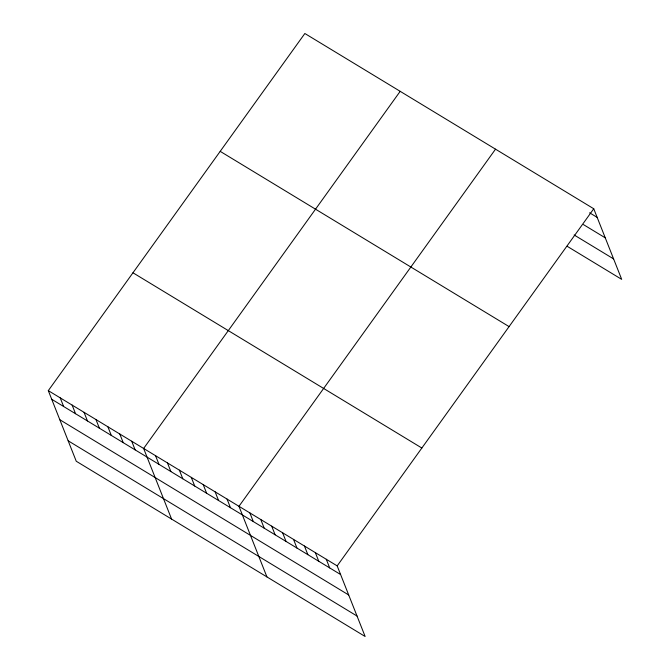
<?xml version="1.0" encoding="UTF-8"?>
<svg xmlns="http://www.w3.org/2000/svg" width="670" height="670" viewBox="0 0 670 670"><rect width="100%" height="100%" fill="white"/><g stroke="black" fill="none" stroke-linecap="round" stroke-linejoin="round"><path stroke-width="1" d="M48.299 390.635L337.178 565.882L365.142 636.5L76.254 461.245L48.299 390.635L304.858 33.5L593.746 208.755L621.701 279.365L567.138 246.267M400.191 91.329L143.631 448.465L171.587 519.082M495.524 149.167L238.964 506.302L266.92 576.912M337.178 565.882L593.746 208.755M589.608 212.809L597.163 217.39M583.436 224.601L605.261 237.842M574.148 234.977L613.603 258.913M220.196 151.353L509.074 326.608M132.962 272.782L421.849 448.029M51.716 399.27L340.603 574.525M59.814 419.722L348.702 594.977M68.156 440.793L357.043 616.048M326.265 559.266L329.69 567.9M315.352 552.641L318.778 561.284M304.44 546.025L307.865 554.659M293.527 539.4L296.952 548.043M282.614 532.784L286.031 541.419M271.702 526.159L275.119 534.802M260.789 519.543L264.206 528.178M249.877 512.919L253.293 521.562M227.046 499.066L230.463 507.709M215.129 491.839L218.546 500.482M203.211 484.611L206.636 493.254M191.293 477.383L194.719 486.026M179.376 470.156L182.801 478.79M167.458 462.92L170.883 471.563M155.549 455.692L158.966 464.335M131.714 441.237L135.131 449.88M119.796 434.009L123.221 442.644M107.878 426.782L111.304 435.416M95.961 419.546L99.386 428.189M84.043 412.318L87.469 420.961M72.134 405.09L75.551 413.733M60.216 397.863L63.633 406.506"/></g></svg>
